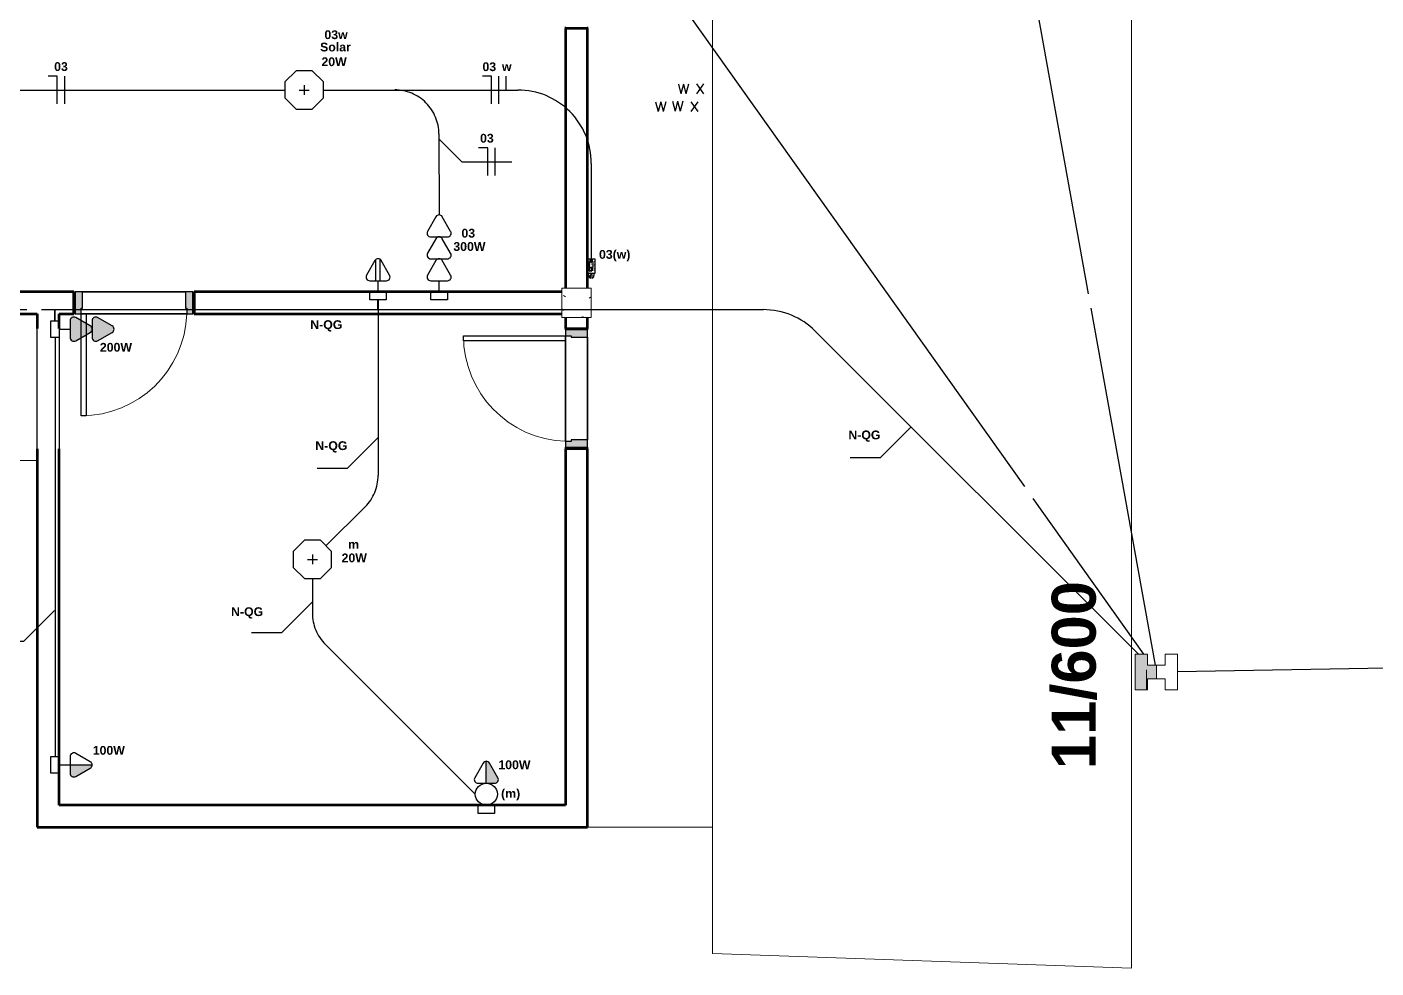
# Model space of a CAD drawing. Extents: x 1450 to 1868, y 82 to 351.
# Drawn here: x 1471.7 to 1480.89, y 142.74 to 149.15 of the extents above; entities that cross this region are included whole.
import ezdxf
from ezdxf.enums import TextEntityAlignment as Align

# ---------------------------------------------------------------- set-up
doc = ezdxf.new("R2010")
doc.units = 0
doc.header["$LTSCALE"] = 0.5
doc.linetypes.add('CONTINU', pattern=[0])
doc.linetypes.add('ELETRODUTO_TETO', pattern=[1000, 1000, 0])
doc.layers.get('0').update_dxf_attribs({"linetype": 'CONTINUOUS'})
for name, color, linetype, lineweight in [('A-DOOR', 31, 'CONTINUOUS', 25), ('A-DOOR-FRAM', 31, 'CONTINUOUS', 9), ('A-FLOR', 192, 'CONTINUOUS', 9), ('A-WALL', 113, 'CONTINUOUS', 30), ('Postes', 1, 'CONTINU', 0), ('S-COLS', 52, 'CONTINUOUS', 9)]:
    doc.layers.add(name, color=color, linetype=linetype, lineweight=lineweight)
for name, color, linetype in [('ELETRODUTO', 7, 'CONTINUOUS'), ('ELETRODUTO_TETO', 2, 'CONTINUOUS'), ('Estruturas', 7, 'CONTINUOUS'), ('FIACAO', 7, 'CONTINUOUS'), ('Iluminação', 7, 'CONTINUOUS'), ('INDICACAO_CIRCUITO', 2, 'CONTINUOUS'), ('INDICACAO_INTERRUPTOR', 7, 'CONTINUOUS'), ('INDICACAO_INTERRUPTOR_FIA', 2, 'CONTINUOUS'), ('INDICACAO_POTENCIA', 1, 'CONTINUOUS'), ('INTERRUPTORES', 1, 'CONTINUOUS'), ('LINHA_DE_CHAMADA', 7, 'CONTINUOUS'), ('LUMINÁRIAS', 3, 'CONTINUOUS'), ('Sensor', 7, 'CONTINUOUS'), ('Texto2', 4, 'CONTINUOUS'), ('TOMADAS ABNT', 10, 'CONTINUOUS'), ('X_LIGACAO_VIRTUAL_OBJ', 7, 'CONTINUOUS')]:
    doc.layers.add(name, color=color, linetype=linetype)
doc.styles.add('Arial', font='arialbd.ttf', dxfattribs={"height": 100})
doc.styles.add('ROMANS', font='simplex.shx')

# ---------------------------------------------------------------- blocks, each defined once
blk = doc.blocks.new('Porta Simples de Abrir - 70x210cm - Marco de Madeira-3450791-Planta Baixa')
at = {"layer": 'A-DOOR-FRAM', "lineweight": 25}
h = blk.add_hatch(color=256, dxfattribs=at)
h.paths.add_polyline_path([(-400, -75), (-350, -75), (-350, 38), (-360, 38), (-360, 75), (-400, 75), (-400, -55.9)], flags=0)
h.paths.add_polyline_path([(350, -75), (400, -75), (400, 75), (360, 75), (359.9, 38), (350, 38), (350, -49.8)], flags=0)
at = {"layer": 'A-DOOR'}
for p, q in [((325, 75), (325, 771)), ((325, 771), (360, 771)), ((360, 771), (360, 75)), ((360, 75), (-360, 75)), ((360, 75), (325, 75)), ((-350, -75), (350, -75))]:
    blk.add_line(p, q, dxfattribs=at)
at = {"layer": 'A-DOOR', "lineweight": 9}
blk.add_arc((360, 50.9), 720.1, 90, 178.07863, dxfattribs=at)
at = {"layer": 'A-DOOR-FRAM', "lineweight": 25}
for p, q in [((-360, 75), (-400, 75)), ((-400, 75), (-400, -75)), ((-360, 38), (-360, 75)), ((-350, 38), (-360, 38)), ((-350, -75), (-350, 38)), ((360, 38), (350, 38)), ((350, 38), (350, -75)), ((360, 75), (360, 38)), ((400, 75), (360, 75)), ((400, -75), (400, 75)), ((-400, -75), (-350, -75)), ((350, -75), (400, -75))]:
    blk.add_line(p, q, dxfattribs=at)
blk = doc.blocks.new('Pilar Retangular de Concreto - 20X20 cm-V33-Planta Baixa')
at = {"layer": 'S-COLS'}
h = blk.add_hatch(dxfattribs=at)
h.set_pattern_fill('FP_53', color=256, style=0, pattern_type=2)
h.set_pattern_definition([(50, (31216.5, 14420.3), (364.368, -31.8783), [38.1, -419.1]), (355, (31216.5, 14420.3), (-70.486, 382.1133), [30.48, -335.28]), (100.451, (31246.87, 14417.65), (293.885, 350.2334), [32.38, -356.18]), (46.184, (31216.5, 14521.9), (542.1585, -84.086), [57.15, -628.65]), (96.636, (31261.7, 14514.9), (474.805, 494.8554), [48.57, -534.27]), (351.184, (31216.5, 14521.9), (474.81, 494.85), [45.72, -502.92]), (21, (31267.3, 14496.5), (303.2285, -204.5305), [38.1, -419.1]), (326, (31267.3, 14496.5), (123.604, 368.376), [30.48, -335.28]), (71.451, (31292.58, 14479.46), (426.834, 163.8427), [32.38, -356.18]), (37.5, (31216.51, 14420.3), (6.17665, 169.11015), [16.764, -314.452, 16.764, -323.596, -336.55]), (37.5, (31216.51, 14420.3), (6.17665, 169.11015), [-671.576, 16.764, -319.786]), (7.5, (31216.51, 14420.3), (133.6389, 200.3615), [16.764, -177.292, 16.764, -306.832, -128.27]), (7.5, (31216.51, 14420.3), (133.6389, 200.3615), [-517.652, 16.764, -111.506]), (327.5, (31103.23, 14420.3), (271.1818, -11.45836), [16.764, -110.236, 16.764, -905.256]), (327.5, (31103.23, 14420.3), (271.1818, -11.45836), [-143.764, -379.476, 16.764, -509.016]), (317.5, (31052.43, 14420.3), (296.2585, 50.8528), [16.764, -148.336, 16.764, -246.38, -373.38]), (317.5, (31052.43, 14420.3), (296.2585, 50.8528), [-428.244, 16.764, -356.616])])
h.paths.add_polyline_path([(-58.2, -100), (100, -100), (100, 100), (-100, 100), (-100, -100), (-75, -100)], flags=0)
for p, q in [((100, 100), (-100, 100)), ((-100, 100), (-100, -100)), ((100, -100), (100, 100)), ((-100, -100), (100, -100))]:
    blk.add_line(p, q, dxfattribs=at)
blk = doc.blocks.new('*U208', base_point=(-45880.07, 14542.52))
blk.add_hatch(color=256).paths.add_polyline_path([(-45877.9, 14563.72, 0.269143), (-45880.07, 14564.98), (-45880.07, 14550.02), (-45874.38, 14550.02, 0.575867), (-45872.21, 14553.76)])
for p, q in [((-45882.24, 14563.72), (-45887.93, 14553.76)), ((-45880.07, 14550.02), (-45880.07, 14564.98)), ((-45872.21, 14553.76), (-45877.9, 14563.72)), ((-45885.76, 14550.02), (-45880.07, 14550.02)), ((-45880.07, 14542.52), (-45880.07, 14550.02)), ((-45880.07, 14550.02), (-45874.38, 14550.02))]:
    blk.add_line(p, q)
blk.add_lwpolyline([(-45885.68, 14542.52), (-45874.47, 14542.52), (-45874.47, 14536.91), (-45885.68, 14536.91)], close=True)
for centre, start, end in [((-45880.07, 14562.48), 29.74488, 150.25512), ((-45885.76, 14552.52), 150.25512, 270), ((-45874.38, 14552.52), 270, 29.74488)]:
    blk.add_arc(centre, 2.5, start, end)
blk = doc.blocks.new('*U209', base_point=(-45980.92, 14732.58))
for points in [[(-45978.75, 14768.74, 0.580323), (-45983.09, 14768.74), (-45988.78, 14758.78, 0.575867), (-45986.61, 14755.04), (-45980.92, 14755.04), (-45975.23, 14755.04, 0.575867), (-45973.06, 14758.78)], [(-45978.75, 14753.78, 0.580323), (-45983.09, 14753.78), (-45988.78, 14743.82, 0.575867), (-45986.61, 14740.08), (-45980.92, 14740.08), (-45975.23, 14740.08, 0.575867), (-45973.06, 14743.82)]]:
    blk.add_hatch(color=256).paths.add_polyline_path(points)
for p, q in [((-45983.09, 14768.74), (-45988.78, 14758.78)), ((-45973.06, 14758.78), (-45978.75, 14768.74)), ((-45983.09, 14753.78), (-45988.78, 14743.82)), ((-45986.61, 14755.04), (-45980.92, 14755.04)), ((-45980.92, 14755.04), (-45975.23, 14755.04)), ((-45973.06, 14743.82), (-45978.75, 14753.78)), ((-45986.61, 14740.08), (-45980.92, 14740.08)), ((-45980.92, 14732.58), (-45980.92, 14740.08)), ((-45980.92, 14740.08), (-45975.23, 14740.08))]:
    blk.add_line(p, q)
blk.add_lwpolyline([(-45986.52, 14732.58), (-45975.32, 14732.58), (-45975.32, 14726.98), (-45986.52, 14726.98)], close=True)
for centre, start, end in [((-45980.92, 14767.5), 29.74488, 150.25512), ((-45986.61, 14757.54), 150.25512, 270), ((-45975.23, 14757.54), 270, 29.74488), ((-45980.92, 14752.54), 29.74488, 150.25512), ((-45986.61, 14742.58), 150.25512, 270), ((-45975.23, 14742.58), 270, 29.74488)]:
    blk.add_arc(centre, 2.5, start, end)
blk = doc.blocks.new('*U249', base_point=(-45810.47, 14982.61))
for p, q in [((-45812.64, 15033.73), (-45818.33, 15023.77)), ((-45802.6, 15023.77), (-45808.29, 15033.73)), ((-45812.64, 15018.77), (-45818.33, 15008.81)), ((-45816.16, 15020.03), (-45810.47, 15020.03)), ((-45810.47, 15020.03), (-45804.77, 15020.03)), ((-45802.6, 15008.81), (-45808.29, 15018.77)), ((-45812.64, 15003.81), (-45818.33, 14993.85)), ((-45816.16, 15005.07), (-45810.47, 15005.07)), ((-45810.47, 15005.07), (-45804.77, 15005.07)), ((-45802.6, 14993.85), (-45808.29, 15003.81)), ((-45816.16, 14990.11), (-45810.47, 14990.11)), ((-45810.47, 14982.61), (-45810.47, 14990.11)), ((-45810.47, 14990.11), (-45804.77, 14990.11))]:
    blk.add_line(p, q)
blk.add_lwpolyline([(-45816.07, 14982.61), (-45804.86, 14982.61), (-45804.86, 14977.01), (-45816.07, 14977.01)], close=True)
for centre, start, end in [((-45810.47, 15032.49), 29.74488, 150.25512), ((-45816.16, 15022.53), 150.25512, 270), ((-45810.47, 15017.53), 29.74488, 150.25512), ((-45804.77, 15022.53), 270, 29.74488), ((-45816.16, 15007.57), 150.25512, 270), ((-45804.77, 15007.57), 270, 29.74488), ((-45810.47, 15002.57), 29.74488, 150.25512), ((-45816.16, 14992.61), 150.25512, 270), ((-45804.77, 14992.61), 270, 29.74488)]:
    blk.add_arc(centre, 2.5, start, end)
blk = doc.blocks.new('*U291', base_point=(-46555.9, 19648.2))
at = {"layer": 'LUMINÁRIAS'}
blk.add_lwpolyline([(-46574.1, 19655.8), (-46574.1, 19640.7), (-46563.4, 19630.1), (-46548.4, 19630.1), (-46537.7, 19640.7), (-46537.7, 19655.8), (-46548.4, 19666.4), (-46563.4, 19666.4)], close=True, dxfattribs=at)
for points in [[(-46555.9, 19652.9), (-46555.9, 19643.6)], [(-46560.6, 19648.2), (-46551.2, 19648.2)]]:
    blk.add_lwpolyline(points, dxfattribs=at)
blk = doc.blocks.new('*U304', base_point=(-45716.14, 15084.82))
for p, q in [((-45708.64, 15090.51), (-45708.64, 15084.82)), ((-45694.94, 15086.99), (-45704.9, 15092.68)), ((-45716.14, 15084.82), (-45708.64, 15084.82)), ((-45708.64, 15086.32), (-45694.18, 15086.32)), ((-45708.64, 15084.82), (-45708.64, 15079.13)), ((-45708.64, 15083.32), (-45694.18, 15083.32)), ((-45704.9, 15076.95), (-45694.94, 15082.65))]:
    blk.add_line(p, q)
blk.add_lwpolyline([(-45716.14, 15090.42), (-45716.14, 15079.21), (-45721.74, 15079.21), (-45721.74, 15090.42)], close=True)
for centre, start, end in [((-45706.14, 15090.51), 60.25512, 180), ((-45696.18, 15084.82), 299.74488, 60.25512), ((-45706.14, 15079.13), 180, 299.74488)]:
    blk.add_arc(centre, 2.5, start, end)
blk = doc.blocks.new('Cozinha')
at = {"layer": 'A-WALL'}
for p, q in [((1487.5, -923), (1487.5, -922)), ((1502.5, -922), (1502.5, -923)), ((1152.5, -1102.5), (1153.5, -1102.5)), ((1158.5, -1102.5), (1228.5, -1102.5)), ((1233.5, -1102.5), (1234.5, -1102.5)), ((1153.5, -1117.5), (1152.5, -1117.5)), ((1229.5, -1117.5), (1157.5, -1117.5)), ((1234.5, -1117.5), (1233.5, -1117.5)), ((1127.5, -1128.5), (1127.5, -1127.5)), ((1127.5, -1208.5), (1127.5, -1128.5)), ((1142.5, -1127.5), (1142.5, -1128.5)), ((1142.5, -1128.5), (1142.5, -1208.5)), ((1487.5, -1128.5), (1487.5, -1127.5)), ((1502.5, -1127.5), (1502.5, -1128.5)), ((1487.5, -1204.5), (1487.5, -1132.5)), ((1502.5, -1133.5), (1502.5, -1203.5)), ((1127.5, -1209.5), (1127.5, -1208.5)), ((1142.5, -1208.5), (1142.5, -1209.5)), ((1487.5, -1209.5), (1487.5, -1208.5)), ((1502.5, -1208.5), (1502.5, -1209.5))]:
    blk.add_line(p, q, dxfattribs=at)
at = {"layer": 'A-WALL', "lineweight": 70}
for p, q in [((1502.5, -923), (1487.5, -923)), ((1487.5, -923), (1487.5, -1100)), ((1502.5, -1100), (1502.5, -923)), ((1152.5, -1102.5), (785, -1102.68)), ((1152.5, -1117.5), (1152.5, -1102.5)), ((1485, -1102.5), (1234.5, -1102.5)), ((1234.5, -1102.5), (1234.5, -1117.5)), ((785, -1117.5), (1127.5, -1117.5)), ((1127.5, -1117.5), (1127.5, -1127.5)), ((1142.5, -1127.5), (1142.5, -1117.5)), ((1142.5, -1117.5), (1152.5, -1117.5)), ((1234.5, -1117.5), (1485, -1117.5)), ((1487.5, -1120), (1487.5, -1127.5)), ((1502.5, -1127.5), (1502.5, -1120)), ((1487.5, -1127.5), (1502.5, -1127.5)), ((1127.5, -1209.5), (1127.5, -1467.5)), ((1142.5, -1452.5), (1142.5, -1209.5)), ((1502.5, -1209.5), (1487.5, -1209.5)), ((1487.5, -1209.5), (1487.5, -1452.5)), ((1502.5, -1467.5), (1502.5, -1209.5)), ((1487.5, -1452.5), (1142.5, -1452.5)), ((1127.5, -1467.5), (1502.5, -1467.5))]:
    blk.add_line(p, q, dxfattribs=at)
at = {"layer": 'A-WALL', "lineweight": 9}
for p, q in [((1129.5, -1467.5), (1129.5, -1467.4)), ((1502.5, -1465.5), (1502.4, -1465.5))]:
    blk.add_line(p, q, dxfattribs=at)
blk = doc.blocks.new('*U448', base_point=(-31603.77, 36394.8))
at = {"linetype": 'ByBlock'}
blk.add_lwpolyline([(-31603.77, 36394.8), (-31278.7, 36394.4)], dxfattribs=at)
blk = doc.blocks.new('*U450', base_point=(-31252.52, 36394.38))
at = {"linetype": 'ByBlock'}
blk.add_lwpolyline([(-31252.52, 36394.38), (-31203.85, 36394.38, -0.414214), (-31173.85, 36364.38), (-31173.85, 36309.15)], format="xyb", dxfattribs=at)
blk = doc.blocks.new('*U691', base_point=(-33154.42, 34878.75))
at = {"linetype": 'ByBlock'}
blk.add_lwpolyline([(-33154.42, 34878.75), (-33124.83, 34878.75), (-33124.83, 34882.87), (-33105.7, 34882.87), (-33105.7, 34878.75), (-32586.77, 34878.75), (-32586.77, 34871.05)], dxfattribs=at)
blk = doc.blocks.new('*U692', base_point=(-32586.39, 34859.84))
at = {"linetype": 'ByBlock'}
blk.add_lwpolyline([(-32586.39, 34859.84), (-32586.39, 34574.03)], dxfattribs=at)
blk = doc.blocks.new('*U693', base_point=(-32586.39, 34871.05))
at = {"linetype": 'ByBlock'}
blk.add_lwpolyline([(-32586.39, 34871.05), (-32586.39, 34878.75), (-32366.55, 34878.75), (-32366.55, 34885.34)], dxfattribs=at)
blk = doc.blocks.new('*U694', base_point=(-32366.33, 34885.34))
at = {"linetype": 'ByBlock'}
blk.add_lwpolyline([(-32366.33, 34885.34), (-32366.33, 34765.62, -0.198912), (-32375.12, 34744.41), (-32401.83, 34717.7)], format="xyb", dxfattribs=at)
blk = doc.blocks.new('*U778', base_point=(-32711.75, 35385.94))
at = {"linetype": 'ByBlock'}
blk.add_arc((-32711.75, 35378.44), 7.5, 90, 90, dxfattribs=at)
blk = doc.blocks.new('*U767', base_point=(-33353.63, 35555.76))
at = {"linetype": 'ByBlock'}
blk.add_arc((-33346.13, 35555.76), 7.5, 359.9999999999515, 0, dxfattribs=at)
blk = doc.blocks.new('*U761', base_point=(-33475.09, 35665.19))
blk.add_lwpolyline([(-33475.09, 35670.8), (-33475.09, 35659.59), (-33480.69, 35659.59), (-33480.69, 35670.8)], close=True)
blk.add_circle((-33467.59, 35665.19), 7.5)
blk = doc.blocks.new('*U762', base_point=(-33475.09, 35665.19))
blk.add_hatch(color=256).paths.add_polyline_path([(-33461.38, 35663.02, 0.269143), (-33460.13, 35665.19), (-33475.09, 35665.19), (-33475.09, 35659.5, 0.575867), (-33471.35, 35657.33)])
for p, q in [((-33475.09, 35670.89), (-33475.09, 35665.19)), ((-33475.09, 35665.19), (-33475.09, 35659.5)), ((-33475.09, 35665.19), (-33460.13, 35665.19)), ((-33461.38, 35667.36), (-33471.35, 35673.06)), ((-33471.35, 35657.33), (-33461.38, 35663.02))]:
    blk.add_line(p, q)
for centre, start, end in [((-33472.59, 35670.89), 60.25512, 180), ((-33462.63, 35665.19), 299.74488, 60.25512), ((-33472.59, 35659.5), 180, 299.74488)]:
    blk.add_arc(centre, 2.5, start, end)
blk = doc.blocks.new('*U763', base_point=(-33353.58, 35808.49))
at = {"linetype": 'ByBlock'}
blk.add_lwpolyline([(-33353.58, 35808.49), (-33353.57, 35808.49)], dxfattribs=at)
blk = doc.blocks.new('*U784', base_point=(-32411.08, 34695.36))
at = {"linetype": 'ByBlock'}
blk.add_lwpolyline([(-32411.08, 34695.36), (-32411.08, 34671.84, 0.198912), (-32402.3, 34650.63), (-32300.11, 34548.44)], format="xyb", dxfattribs=at)
blk = doc.blocks.new('*U785', base_point=(-32292.61, 34555.94))
at = {"linetype": 'ByBlock'}
blk.add_arc((-32292.61, 34548.44), 7.5, 90, 90, dxfattribs=at)
blk = doc.blocks.new('*U789', base_point=(-32758.7, 35037.7))
at = {"linetype": 'ByBlock'}
blk.add_lwpolyline([(-32758.7, 35037.7), (-32627.05, 35169.36, -0.198912), (-32605.83, 35178.14), (-32600.16, 35178.14)], format="xyb", dxfattribs=at)
blk = doc.blocks.new('*U1089', base_point=(-31838.367, 39686.446))
at = {"layer": 'Postes', "linetype": 'Continuous'}
blk.add_line((-31838.5, 39686.201), (-31838.5, 39686.475), dxfattribs=at)
blk = doc.blocks.new('*U1090', base_point=(-32045.84, 34417.46))
at = {"layer": 'Postes', "linetype": 'ByBlock'}
h = blk.add_hatch(color=256, dxfattribs=at)
h.dxf.hatch_style = 1
h.paths.add_polyline_path([(-32051.79, 34429.7), (-32060.22, 34429.7), (-32060.22, 34405.21), (-32051.79, 34405.21), (-32051.79, 34412.84)])
h.paths.add_polyline_path([(-32045.84, 34422.07), (-32051.79, 34422.07), (-32051.79, 34412.84), (-32045.84, 34412.84)])
for p, q in [((-32060.22, 34429.7), (-32051.79, 34429.7)), ((-32060.22, 34405.21), (-32060.22, 34429.7)), ((-32051.79, 34429.7), (-32051.79, 34422.07)), ((-32039.86, 34429.7), (-32031.42, 34429.7)), ((-32039.86, 34422.07), (-32039.86, 34429.7)), ((-32031.42, 34429.7), (-32031.42, 34405.21)), ((-32051.79, 34422.07), (-32045.77, 34422.07)), ((-32039.86, 34422.07), (-32045.88, 34422.07)), ((-32045.84, 34412.84), (-32045.84, 34422.07)), ((-32045.83, 34422.07), (-32045.83, 34412.84)), ((-32051.79, 34405.21), (-32051.79, 34412.84)), ((-32051.79, 34412.84), (-32045.77, 34412.84)), ((-32039.86, 34412.84), (-32045.88, 34412.84)), ((-32039.86, 34405.21), (-32039.86, 34412.84)), ((-32051.79, 34405.21), (-32060.22, 34405.21)), ((-32031.42, 34405.21), (-32039.86, 34405.21))]:
    blk.add_line(p, q, dxfattribs=at)
at = {"layer": 'Postes', "xscale": 50, "yscale": 50, "zscale": 50}
blk.add_blockref('*U1089', (-32045.84, 34417.46), dxfattribs=at)
blk = doc.blocks.new('*U1091', base_point=(-32366.33, 34885.34))
at = {"linetype": 'ByBlock'}
blk.add_lwpolyline([(-32366.33, 34885.34), (-32366.33, 34878.75), (-32103.9, 34878.75, -0.198912), (-32068.55, 34864.1), (-31848.43, 34643.99)], format="xyb", dxfattribs=at)
blk = doc.blocks.new('*U1126', base_point=(-32151.6, 36385.57))
at = {"linetype": 'ByBlock'}
blk.add_lwpolyline([(-32151.6, 36385.57), (-31837.02, 34636.36)], dxfattribs=at)
blk = doc.blocks.new('*U1127', base_point=(-32943.58, 35605.44))
at = {"linetype": 'ByBlock'}
blk.add_lwpolyline([(-32943.58, 35605.44), (-32943.01, 35605.44, -0.198912), (-32907.65, 35590.8), (-32751.86, 35435, 0.198912), (-32716.5, 35420.36), (-32468.4, 35420.36, -0.198912), (-32433.05, 35405.71), (-32237.93, 35210.6, -0.128966), (-32225.13, 35188.69), (-32223.08, 35181.35, 0.086564), (-32215.68, 35165.84), (-31844.89, 34643.99)], format="xyb", dxfattribs=at)
blk = doc.blocks.new('*U1129', base_point=(-31821.77, 34631.99))
at = {"linetype": 'ByBlock'}
blk.add_lwpolyline([(-31821.77, 34631.99), (-30315.42, 34658.28)], dxfattribs=at)
blk = doc.blocks.new('*U1317', base_point=(1472.2814, 145.4404))
blk.add_hatch(color=256).paths.add_polyline_path([(1472.3625, 145.4392, 1), (1472.3636, 145.4392, 1)])
for points in [[(1472.3814, 145.4644), (1472.3814, 145.4164, -0.414214), (1472.3804, 145.4154), (1472.2824, 145.4154, -0.414214), (1472.2814, 145.4164), (1472.2814, 145.4644, -0.414214), (1472.2824, 145.4654), (1472.3804, 145.4654, -0.414214)], [(1472.2991, 145.4299), (1472.2991, 145.4486, -0.414214), (1472.3001, 145.4496), (1472.3396, 145.4496, -0.414214), (1472.3406, 145.4486), (1472.3406, 145.4299, -0.414214), (1472.3396, 145.4289), (1472.3001, 145.4289, -0.414214)]]:
    blk.add_lwpolyline(points, format="xyb", close=True)
for points in [[(1472.2888, 145.4455), (1472.2851, 145.4417)], [(1472.2851, 145.4417), (1472.2942, 145.4417)], [(1472.2888, 145.433), (1472.2851, 145.4368)], [(1472.2851, 145.4368), (1472.2942, 145.4368)], [(1472.2977, 145.4392), (1472.2977, 145.4413), (1472.2991, 145.4413)], [(1472.2977, 145.4392), (1472.2977, 145.4372), (1472.2991, 145.4372)], [(1472.304, 145.4409), (1472.302, 145.4389)], [(1472.304, 145.4379), (1472.304, 145.4369), (1472.302, 145.4389)], [(1472.304, 145.4399), (1472.304, 145.4409)], [(1472.307, 145.4399), (1472.307, 145.4379), (1472.304, 145.4379)], [(1472.304, 145.4399), (1472.307, 145.4399)], [(1472.3406, 145.4456), (1472.3461, 145.4456), (1472.3461, 145.4495), (1472.363, 145.4495)], [(1472.3406, 145.4392), (1472.3625, 145.4392)], [(1472.3406, 145.4325), (1472.3461, 145.4325), (1472.3461, 145.4254), (1472.363, 145.4254), (1472.363, 145.4299)], [(1472.363, 145.4323), (1472.3647, 145.434), (1472.3614, 145.4306), (1472.363, 145.4323), (1472.3614, 145.434), (1472.3647, 145.4306)], [(1472.363, 145.4347), (1472.363, 145.4386)], [(1472.3636, 145.4392), (1472.367, 145.4392)], [(1472.3848, 145.4404), (1472.3848, 145.4454), (1472.3814, 145.4454)], [(1472.3848, 145.4404), (1472.3848, 145.4354), (1472.3814, 145.4354)], [(1472.4153, 145.4463), (1472.3933, 145.4463)], [(1472.4153, 145.4345), (1472.3933, 145.4345)], [(1472.4062, 145.4554), (1472.4153, 145.4463)], [(1472.4062, 145.4254), (1472.4153, 145.4345)]]:
    blk.add_lwpolyline(points)
for centre, radius in [((1472.363, 145.4323), 0.00238), ((1472.363, 145.4392), 0.000592)]:
    blk.add_circle(centre, radius)
for centre, radius, start, end in [((1472.2867, 145.4827), 0.0373, 273.26182, 289.46904), ((1472.2867, 145.3958), 0.0373, 70.53096, 86.73818), ((1472.2942, 145.4392), 0.00245, 270, 90), ((1472.4114, 145.5452), 0.09, 250.53096, 266.73818), ((1472.4114, 145.3355), 0.09, 93.26182, 109.46904), ((1472.3933, 145.4404), 0.00591, 90, 270)]:
    blk.add_arc(centre, radius, start, end)
at = {"layer": 'INDICACAO_CIRCUITO', "style": 'Arial'}
for s, height, p in [('BIVOLT (127/220~)', 0.001394, (1472.2821, 145.4223)), ('10A/5A - 50 a 60Hz', 0.001394, (1472.2821, 145.4197)), ('POTÊNCIA: 1200VA ou 500W', 0.001394, (1472.2821, 145.4169)), ('RELÉ FOTOELETRÔNICO', 0.004818, (1472.2914, 145.458)), ('NÃO INSTALAR', 0.002378, (1472.3091, 145.4407)), ('DIRECIONADO', 0.002192, (1472.3101, 145.4373)), ('P/ A LÂMPADA', 0.002192, (1472.3105, 145.4338)), ('SENSOR', 0.00271, (1472.3123, 145.4454)), ('VERMELHO', 0.00139, (1472.3491, 145.4261)), ('BRANCO', 0.00139, (1472.3491, 145.4398)), ('PRETO', 0.00139, (1472.3518, 145.4502)), ('FASE 1', 0.00139, (1472.3641, 145.4488)), ('FASE 2', 0.00139, (1472.3649, 145.4405)), ('NEUTRO', 0.00139, (1472.3649, 145.4369)), ('CARGA', 0.00139, (1472.3658, 145.4295)), ('OU', 0.00139, (1472.3676, 145.4386))]:
    blk.add_text(s, height=height, dxfattribs=at).set_placement(p)
blk = doc.blocks.new('*U1318', base_point=(1473.7167, 148.7234))
at = {"linetype": 'ByBlock'}
blk.add_lwpolyline([(1473.7167, 148.7234), (1475.042, 148.7234, -0.414214), (1475.542, 148.2234), (1475.542, 147.5729)], format="xyb", dxfattribs=at)
blk = doc.blocks.new('*U1322', base_point=(608.67, 153.293))
for p, q in [((608.67, 153.483), (608.544, 153.483)), ((608.67, 153.103), (608.67, 153.483))]:
    blk.add_line(p, q)
blk = doc.blocks.new('*U1323', base_point=(576.818, 148.746))
blk.add_line((576.818, 148.556), (576.818, 148.936))
blk = doc.blocks.new('*U1375', base_point=(1471.9295, 148.7234))
at = {"xscale": 0.5, "yscale": 0.5, "zscale": 0.5}
for name, p in [('*U1322', (1471.9045, 148.7234)), ('*U1323', (1471.9545, 148.7234))]:
    blk.add_blockref(name, p, dxfattribs=at)
blk = doc.blocks.new('*U1404', base_point=(1474.8306, 148.2349))
at = {"xscale": 0.5, "yscale": 0.5, "zscale": 0.5}
for name, p in [('*U1322', (1474.8373, 148.2349)), ('*U1323', (1474.8873, 148.2349))]:
    blk.add_blockref(name, p, dxfattribs=at)
blk = doc.blocks.new('*U1331', base_point=(665.55, 144.199))
blk.add_line((665.55, 144.199), (665.55, 144.389))
blk = doc.blocks.new('*U1339', base_point=(1470.9908, 152.8071))
at = {"xscale": 0.5, "yscale": 0.5, "zscale": 0.5}
for name, p in [('*U1322', (1470.9725, 152.8071)), ('*U1323', (1471.0225, 152.8071)), ('*U1331', (1471.0725, 152.8071))]:
    blk.add_blockref(name, p, dxfattribs=at)

msp = doc.modelspace()

# ---------------------------------------------------------------- linework, layer by layer
at = {"layer": 'A-FLOR'}
for p, q in [((1476.367, 159.7734), (1476.367, 142.8379)), ((1479.2218, 142.7382), (1479.2218, 149.7382)), ((1468.342, 146.1984), (1471.767, 146.1984)), ((1475.517, 143.6984), (1476.367, 143.6984)), ((1476.367, 142.8379), (1479.2218, 142.7382))]:
    msp.add_line(p, q, dxfattribs=at)
at = {"layer": 'LINHA_DE_CHAMADA'}
for points in [[(1474.5038, 148.3917), (1474.6606, 148.2349), (1475.0006, 148.2349)], [(1477.7205, 146.4269), (1477.5093, 146.2157), (1477.3051, 146.2157)], [(1474.0895, 146.3537), (1473.8784, 146.1425), (1473.6742, 146.1425)], [(1473.642, 145.2342), (1473.4309, 145.0231), (1473.2267, 145.0231)], [(1471.8852, 145.1759), (1471.674, 144.9647), (1471.4698, 144.9647)]]:
    msp.add_lwpolyline(points, dxfattribs=at)

# ---------------------------------------------------------------- block references
at = {"layer": 'A-DOOR', "xscale": 0.00100000000000115, "yscale": 0.00100000000000115, "zscale": 0.00100000000000115}
for p, rotation in [((1472.427, 147.2734), 179.9999999999996), ((1475.442, 146.6884), 89.99999999999967)]:
    msp.add_blockref('Porta Simples de Abrir - 70x210cm - Marco de Madeira-3450791-Planta Baixa', p, dxfattribs=dict(at, rotation=rotation))
at = {"layer": 'A-WALL', "xscale": 0.01000000108748102, "yscale": 0.01000000108748102, "zscale": 0.01000000108748102}
msp.add_blockref('Cozinha', (1460.492, 158.3734), dxfattribs=at)
at = {"layer": 'ELETRODUTO', "linetype": 'ELETRODUTO_TETO', "xscale": 0.01000000108748102, "yscale": 0.01000000108748102, "zscale": 0.01000000108748102}
for name, p in [('*U1126', (1476.2369, 162.2946)), ('*U1127', (1468.317, 154.4934)), ('*U1129', (1479.5352, 144.7588)), ('*U778', (1474.8268, 143.9984)), ('*U785', (1474.8268, 143.9984))]:
    msp.add_blockref(name, p, dxfattribs=at)
at = {"layer": 'ELETRODUTO', "linetype": 'ELETRODUTO_TETO', "xscale": 0.01000000108748102, "yscale": 0.01000000108748102, "zscale": 0.01000000108748102, "rotation": 270}
msp.add_blockref('*U767', (1474.8268, 143.9984), dxfattribs=at)
at = {"layer": 'ELETRODUTO_TETO', "linetype": 'ELETRODUTO_TETO', "xscale": 0.01000000108748102, "yscale": 0.01000000108748102, "zscale": 0.01000000108748102}
for name, p in [('*U789', (1470.1658, 148.8159)), ('*U691', (1466.2087, 147.2264)), ('*U693', (1471.889, 147.1494)), ('*U694', (1474.0895, 147.2923)), ('*U1091', (1474.0895, 147.2923)), ('*U692', (1471.889, 147.0373)), ('*U784', (1473.642, 145.3925))]:
    msp.add_blockref(name, p, dxfattribs=at)
at = {"layer": 'ELETRODUTO_TETO', "linetype": 'ELETRODUTO_TETO', "xscale": 0.01000000108748102, "yscale": 0.01000000108748102, "zscale": 0.01000000108748102, "rotation": 0.07010083668257439}
for name, p in [('*U448', (1470.2042, 148.7234)), ('*U450', (1473.7167, 148.7235))]:
    msp.add_blockref(name, p, dxfattribs=at)
at = {"layer": 'ELETRODUTO_TETO', "linetype": 'ELETRODUTO_TETO'}
msp.add_blockref('*U1318', (1473.7167, 148.7234), dxfattribs=at)
at = {"layer": 'Estruturas', "xscale": 0.01000000108748102, "yscale": 0.01000000108748102, "zscale": 0.01000000108748102}
msp.add_blockref('*U1090', (1479.391, 144.7563), dxfattribs=at)
at = {"layer": 'FIACAO', "rotation": 359.9999999924336}
msp.add_blockref('*U1375', (1471.9295, 148.7234), dxfattribs=at)
at = {"layer": 'FIACAO'}
for name, p in [('*U1339', (1474.881, 148.7234)), ('*U1404', (1474.8306, 148.2349))]:
    msp.add_blockref(name, p, dxfattribs=at)
at = {"layer": 'Iluminação', "xscale": 0.007210252382215969, "yscale": 0.007210252382215969, "zscale": 0.007210252382215969}
for p in [(1473.5858, 148.7234), (1473.642, 145.5234)]:
    msp.add_blockref('*U291', p, dxfattribs=at)
at = {"layer": 'INTERRUPTORES', "xscale": 0.01000000108748102, "yscale": 0.01000000108748102, "zscale": 0.01000000108748102, "rotation": 89.99999999998747}
msp.add_blockref('*U761', (1474.8268, 143.8484), dxfattribs=at)
at = {"layer": 'S-COLS', "xscale": 0.00100000000000115, "yscale": 0.00100000000000115, "zscale": 0.00100000000000115}
msp.add_blockref('Pilar Retangular de Concreto - 20X20 cm-V33-Planta Baixa', (1475.442, 147.2734), dxfattribs=at)
at = {"layer": 'Sensor', "rotation": 270}
msp.add_blockref('*U1317', (1475.542, 147.5729), dxfattribs=at)
at = {"layer": 'TOMADAS ABNT', "xscale": 0.01000000108748102, "yscale": 0.01000000108748102, "zscale": 0.01000000108748102}
msp.add_blockref('*U249', (1474.5051, 147.3484), dxfattribs=at)
for name, p, rotation in [('*U304', (1474.0895, 147.3484), 89.99999999999967), ('*U209', (1471.917, 147.0934), 269.9999999999995), ('*U208', (1471.917, 144.1232), 269.9999999999995), ('*U762', (1474.8268, 143.9984), 89.99999999999999)]:
    msp.add_blockref(name, p, dxfattribs=dict(at, rotation=rotation))
at = {"layer": 'X_LIGACAO_VIRTUAL_OBJ', "xscale": 0.01000000108748102, "yscale": 0.01000000108748102, "zscale": 0.01000000108748102, "rotation": 270}
msp.add_blockref('*U763', (1474.8268, 143.9984), dxfattribs=at)

# ---------------------------------------------------------------- texts
at = {"layer": 'INDICACAO_CIRCUITO', "style": 'Arial'}
for s, p in [('03w', (1473.7239, 149.0706)), ('Solar', (1473.6943, 148.9866)), ('03', (1474.6572, 147.7175)), ('03(w)', (1475.5941, 147.5729)), ('N-QG', (1473.6274, 147.0941)), ('N-QG', (1477.2929, 146.3424)), ('N-QG', (1473.6619, 146.2692)), ('m', (1473.8852, 145.5967)), ('N-QG', (1473.0881, 145.1375)), ('(m)', (1474.9272, 143.8988))]:
    msp.add_text(s, height=0.06, dxfattribs=at).set_placement(p)
for p in [(1471.9295, 148.8534), (1474.847, 148.8524), (1474.8306, 148.3649)]:
    msp.add_text('03', height=0.06, dxfattribs=at).set_placement(p, align=Align.CENTER)
at = {"layer": 'INDICACAO_INTERRUPTOR', "style": 'ROMANS'}
for s, p in [('x', (1476.2455, 148.6982)), ('w', (1475.9674, 148.5768)), ('w', (1476.0828, 148.5798)), ('x', (1476.2081, 148.5768))]:
    msp.add_text(s, height=0.1, dxfattribs=at).set_placement(p)
at = {"layer": 'INDICACAO_INTERRUPTOR_FIA', "style": 'Arial'}
msp.add_text('w', height=0.06, dxfattribs=at).set_placement((1474.9658, 148.8524), align=Align.CENTER)
at = {"layer": 'INDICACAO_INTERRUPTOR_FIA', "style": 'ROMANS'}
msp.add_text('w', height=0.1, dxfattribs=at).set_placement((1476.1223, 148.6965))
at = {"layer": 'INDICACAO_POTENCIA', "style": 'Arial'}
for s, p in [('20W', (1473.7035, 148.8863)), ('300W', (1474.6021, 147.6266)), ('200W', (1472.1942, 146.9397)), ('20W', (1473.841, 145.5042)), ('100W', (1472.1456, 144.192)), ('100W', (1474.9087, 144.0938))]:
    msp.add_text(s, height=0.06, dxfattribs=at).set_placement(p)
at = {"layer": 'Texto2', "style": 'Arial'}
msp.add_text('11/600', height=0.3, rotation=90, dxfattribs=at).set_placement((1478.9781, 144.0944))

doc.saveas('drawing.dxf')
